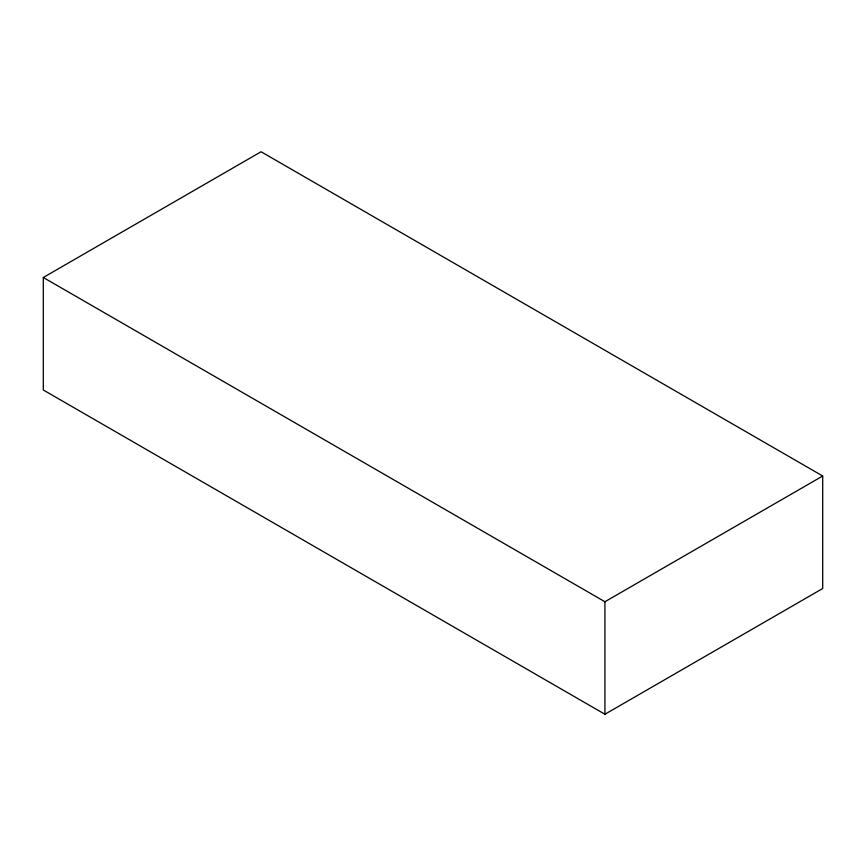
<?xml version="1.0" encoding="UTF-8"?>
<svg xmlns="http://www.w3.org/2000/svg" width="866" height="866" viewBox="0 0 866 866"><rect width="100%" height="100%" fill="white"/><g stroke="black" fill="none" stroke-linecap="round" stroke-linejoin="round"><path stroke-width="1.3" d="M43.3 277.488L261.077 151.756L822.7 476.008L822.7 588.512L604.923 714.244L43.3 389.992L43.3 277.488L604.923 601.74L822.7 476.008M604.923 601.74L604.923 714.244"/></g></svg>
